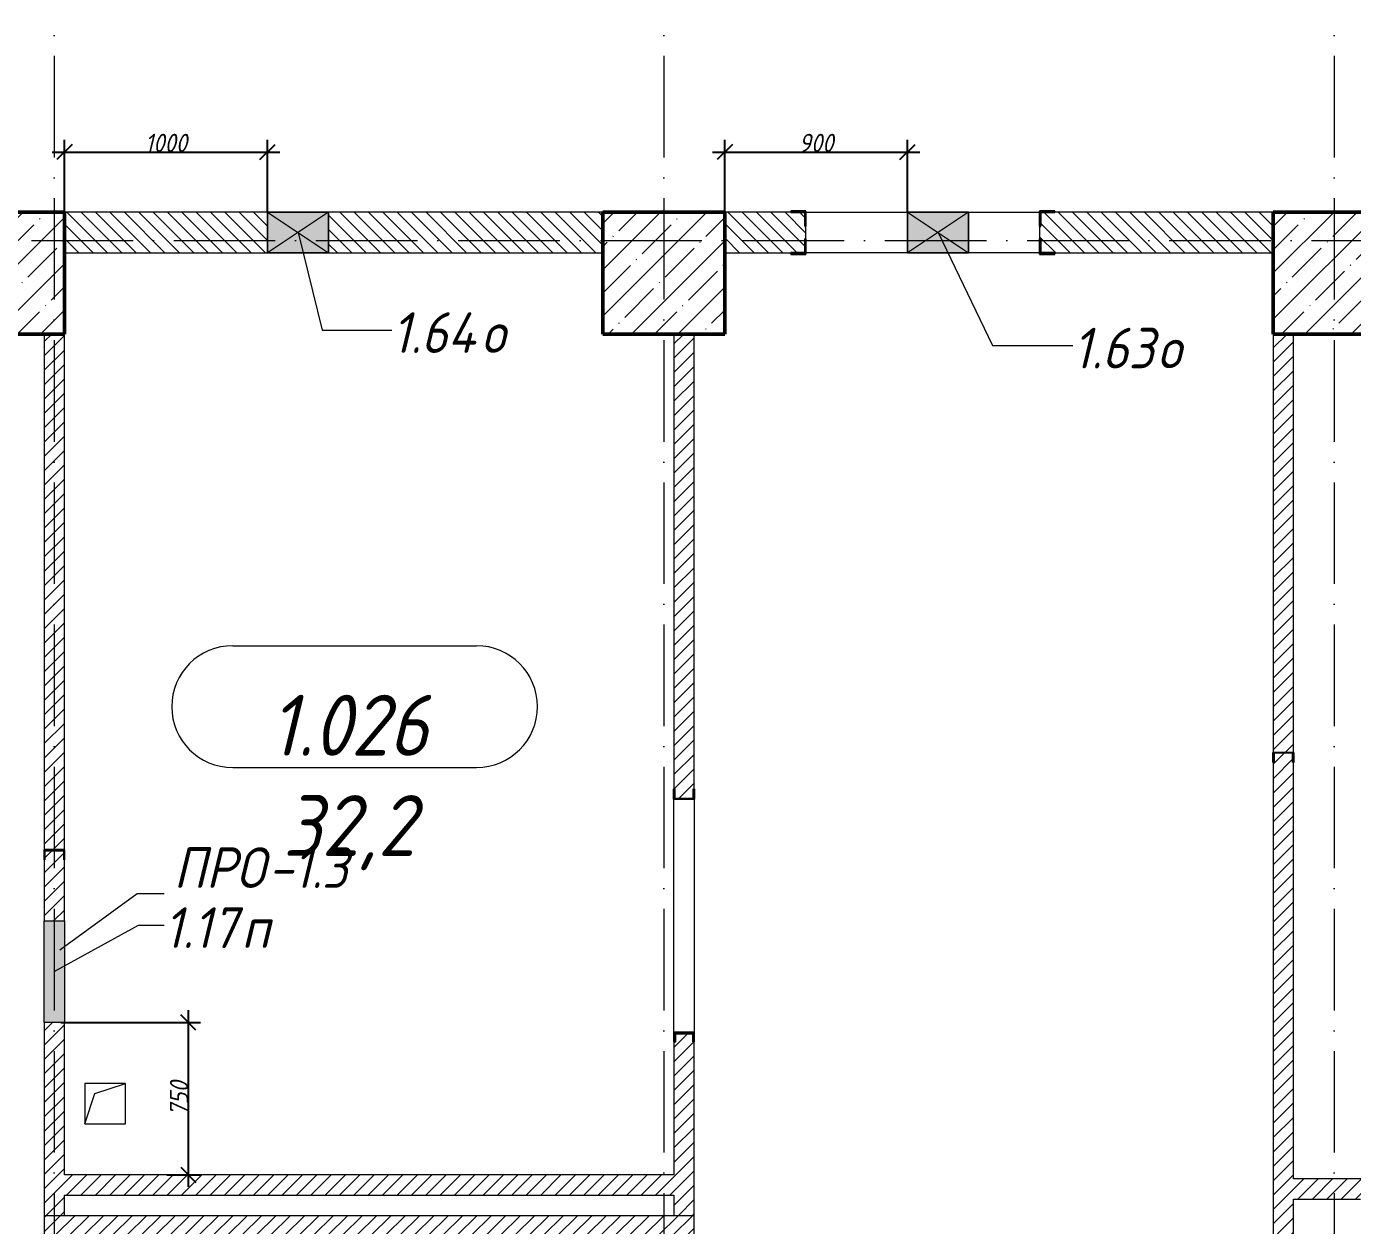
# Model space of a CAD drawing. Header units: millimetres. Extents: x -12989 to 629078, y -109036 to 555275.
# Drawn here: x 548827 to 555353, y 335623 to 341527 of the extents above; entities that cross this region are included whole.
import ezdxf

# ---------------------------------------------------------------- set-up
doc = ezdxf.new("R2010")
doc.units = ezdxf.units.MM
doc.linetypes.add('50_200_ШТРИХ_1Т_ш5_п1_п1_', pattern=[700, 500, -100, 0, -100])
for name, color, linetype, lineweight in [('A-____-____-DIMS', 7, 'Continuous', 9), ('A-DETL-GENF-OTLN', 7, 'Continuous', 9), ('A-GENM-____-IDEN', 7, 'Continuous', 9), ('A-GENM-____-MCUT', 7, 'Continuous', 25), ('A-GENM-____-OTLN', 7, 'Continuous', 9), ('A-GENM-____-OTLN-1', 7, 'Continuous', 25), ('A-GLAZ-____-IDEN', 7, 'Continuous', 9), ('A-GLAZ-____-OTLN', 7, 'Continuous', 9), ('A-WALL-____-MCUT', 7, 'Continuous', 13), ('A-WALL-____-PATT-1', 7, 'Continuous', 9), ('A-WALL-FNSH-MCUT-1', 7, 'Continuous', 9), ('I-WALL-____-OTLN', 7, 'Continuous', 9), ('S-COLS-____-MCUT', 7, 'Continuous', 50), ('S-COLS-____-OTLN', 7, 'Continuous', 9), ('S-GRID-____-OTLN-1', 7, '50_200_ШТРИХ_1Т_ш5_п1_п1_', 9)]:
    doc.layers.add(name, color=color, linetype=linetype, lineweight=lineweight)
doc.layers.add('A-AREA-IDEN-1', color=7, linetype='Continuous', lineweight=9, true_color=0xaaaaaa)
doc.styles.add('ISOCPEUR_I', font='isocpeui.ttf', dxfattribs={"width": 0.9, "height": 2.5})
doc.styles.add('ISOCPEUR_I_11', font='isocpeui.ttf', dxfattribs={"width": 0.9, "height": 200})
doc.styles.add('ISOCPEUR_I_7', font='isocpeui.ttf', dxfattribs={"width": 0.9, "height": 90})
doc.dimstyles.new('ISO-1_8_0_9К_СРЕДНИЙ_Кладочные_2', dxfattribs={"dimscale": 304.8, "dimtxt": 89.638306, "dimasz": 0.246063, "dimexe": 0.19685, "dimexo": 0, "dimgap": 0, "dimtad": 1, "dimdec": 3, "dimrnd": 0.001, "dimdsep": 46, "dimtxsty": 'ISOCPEUR_I_7', "dimblk1": 'OBLIQUE', "dimblk2": 'OBLIQUE', "dimsah": 1, "dimcen": 0.09, "dimdle": 0.19685, "dimazin": 0, "dimtfac": 1, "dimtdec": 4, "dimtix": 1, "dimtmove": 1, "dimatfit": 3, "dimfxl": 1, "dimtvp": 1, "dimtolj": 1, "dimtzin": 0, "dimarcsym": 2})
pattern_1 = [(45, (513013.31, 265891.49), (-35.35534, 35.35534), [])]
pattern_2 = [(135, (513013.31, 265891.49), (-35.35534, -35.35534), [])]

# ---------------------------------------------------------------- blocks, each defined once
blk = doc.blocks.new('BSC_Колонна _Прямоугольная - 600х600-28080544-АР1_План отверстий 1 этажа в осях 1-64_Ю-ЯЯ')
at = {"layer": 'S-COLS-____-OTLN'}
h = blk.add_hatch(dxfattribs=at)
h.set_pattern_fill('FP_92', color=256, style=0, pattern_type=2)
h.set_pattern_definition([(45, (-35700, -74421.04), (-114.04925, 114.04925), []), (45, (-35585.95, -74421.04), (-114.04925, 114.04925), [201.613, -40.323, 3.353, -36.97])])
h.paths.add_polyline_path([(-300, -300), (300, -300), (300, 300), (-300, 300)], flags=0)
at = {"layer": 'S-COLS-____-MCUT'}
for p, q in [((300, 300), (-300, 300)), ((-300, 300), (-300, -300)), ((300, -300), (300, 300)), ((-300, -300), (300, -300))]:
    blk.add_line(p, q, dxfattribs=at)
blk = doc.blocks.new('BSC_Колонна _Прямоугольная - 600х600-V89-АР1_План отверстий 1 этажа в осях 1-64_Ю-ЯЯ')
at = {"layer": 'S-COLS-____-OTLN'}
h = blk.add_hatch(dxfattribs=at)
h.set_pattern_fill('FP_99', color=256, style=0, pattern_type=2)
h.set_pattern_definition([(45, (-38950, -74421.04), (-114.04925, 114.04925), []), (45, (-38835.95, -74421.04), (-114.04925, 114.04925), [201.613, -40.323, 3.353, -36.97])])
h.paths.add_polyline_path([(-300, -300), (300, -300), (300, 300), (-300, 300)], flags=0)
at = {"layer": 'S-COLS-____-MCUT'}
for p, q in [((300, 300), (-300, 300)), ((-300, 300), (-300, -300)), ((300, -300), (300, 300)), ((-300, -300), (300, -300))]:
    blk.add_line(p, q, dxfattribs=at)
blk = doc.blocks.new('BSC_Колонна _Прямоугольная - 600х600-V90-АР1_План отверстий 1 этажа в осях 1-64_Ю-ЯЯ')
at = {"layer": 'S-COLS-____-OTLN'}
h = blk.add_hatch(dxfattribs=at)
h.set_pattern_fill('FP_100', color=256, style=0, pattern_type=2)
h.set_pattern_definition([(45, (-42250, -74421.04), (-114.04925, 114.04925), []), (45, (-42135.95, -74421.04), (-114.04925, 114.04925), [201.613, -40.323, 3.353, -36.97])])
h.paths.add_polyline_path([(-300, -300), (300, -300), (300, 300), (-300, 300)], flags=0)
at = {"layer": 'S-COLS-____-MCUT'}
for p, q in [((300, 300), (-300, 300)), ((-300, 300), (-300, -300)), ((300, -300), (300, 300)), ((-300, -300), (300, -300))]:
    blk.add_line(p, q, dxfattribs=at)
blk = doc.blocks.new('154_Фахверк_СКБ_Швеллер - Тип_100_4830-28143655-АР1_План отверстий 1 этажа в осях 1-64_Ю-ЯЯ')
at = {"layer": 'A-GENM-____-MCUT'}
for p, q in [((175, 50), (125, 50)), ((125, 50), (125, -50)), ((128, 47), (175, 47)), ((128, -47), (128, 47)), ((175, 47), (175, 50)), ((125, -50), (175, -50)), ((175, -47), (128, -47)), ((175, -50), (175, -47))]:
    blk.add_line(p, q, dxfattribs=at)
blk = doc.blocks.new('154_Фахверк_СКБ_Швеллер - Тип_100_4830-28147714-АР1_План отверстий 1 этажа в осях 1-64_Ю-ЯЯ')
at = {"layer": 'A-GENM-____-MCUT'}
for p, q in [((125, 50), (175, 50)), ((125, -50), (125, 50)), ((128, 47), (128, -47)), ((175, 47), (128, 47)), ((175, 50), (175, 47)), ((175, -50), (125, -50)), ((128, -47), (175, -47)), ((175, -47), (175, -50))]:
    blk.add_line(p, q, dxfattribs=at)
blk = doc.blocks.new('154_Стойка_СКБ_Швеллер - СМ-2230_100-28218823-АР1_План отверстий 1 этажа в осях 1-64_Ю-ЯЯ')
at = {"layer": 'A-GENM-____-MCUT'}
for p, q in [((171, 50), (125, 50)), ((125, 50), (125, -50)), ((129.5, 42.4), (171, 42.4)), ((129.5, -42.4), (129.5, 42.4)), ((171, 42.4), (171, 50)), ((125, -50), (171, -50)), ((171, -42.4), (129.5, -42.4)), ((171, -50), (171, -42.4))]:
    blk.add_line(p, q, dxfattribs=at)
blk = doc.blocks.new('154_Стойка_СКБ_Уголок - СМ-2230_200-28216496-АР1_План отверстий 1 этажа в осях 1-64_Ю-ЯЯ')
at = {"layer": 'A-GENM-____-MCUT'}
for p, q in [((125, 156), (125, 81)), ((200, 156), (125, 156)), ((131, 81), (131, 150)), ((131, 150), (200, 150)), ((200, 150), (200, 156)), ((125, 81), (131, 81)), ((131, 19), (125, 19)), ((125, 19), (125, -56)), ((131, -50), (131, 19)), ((125, -56), (200, -56)), ((200, -50), (131, -50)), ((200, -56), (200, -50))]:
    blk.add_line(p, q, dxfattribs=at)
blk = doc.blocks.new('AR_Отверстие Ниша - Лючок-32401455-АР1_План отверстий 1 этажа в осях 1-64_Ю-ЯЯ')
at = {"layer": 'A-GLAZ-____-OTLN'}
blk.add_hatch(color=256, dxfattribs=at).paths.add_polyline_path([(250, 50), (-250, 50), (-250, -50), (250, -50)], flags=0)
for p, q in [((-250, 50), (250, 50)), ((-250, -50), (-250, 50)), ((250, 50), (250, -50)), ((250, -50), (-250, -50))]:
    blk.add_line(p, q, dxfattribs=at)
blk = doc.blocks.new('AR_Отверстие прямоугольное _в плите_ - AR_Отверстие прямоугольное _в плите_-30459597-АР1_План отверстий 1 этажа в осях 1-64_Ю-ЯЯ')
at = {"layer": 'A-GENM-____-OTLN'}
for p, q in [((100, 100), (-100, 100)), ((-100, 100), (-100, -100)), ((-50, 50), (100, 100)), ((100, -100), (100, 100)), ((-100, -100), (-50, 50)), ((-100, -100), (100, -100))]:
    blk.add_line(p, q, dxfattribs=at)
blk = doc.blocks.new('AR_Отверстие прямоугольное _в стене__БезПР - AR_Отверстие прямоугольное _в стене__БезПР-36427769-АР1_План отверстий 1 этажа в осях 1-64_Ю-ЯЯ')
at = {"layer": 'A-GLAZ-____-OTLN'}
blk.add_hatch(color=256, dxfattribs=at).paths.add_polyline_path([(150, -100), (150, 100), (-150, 100), (-150, -100)], flags=0)
at = {"layer": 'A-DETL-GENF-OTLN'}
for p, q in [((-150, -100), (-150, 100)), ((-150, 100), (150, 100)), ((150, 100), (-150, -100)), ((-150, 100), (150, -100)), ((150, 100), (-150, 100)), ((-150, 100), (-150, -100)), ((150, 100), (150, -100)), ((150, -100), (150, 100)), ((150, -100), (-150, -100)), ((-150, -100), (150, -100))]:
    blk.add_line(p, q, dxfattribs=at)
at = {"layer": 'A-GLAZ-____-OTLN'}
blk.add_line((150, 100), (-150, 100), dxfattribs=at)
blk = doc.blocks.new('_Oblique')
at = {"color": 0, "linetype": 'ByBlock', "lineweight": -2}
blk.add_line((-0.5, -0.5), (0.5, 0.5), dxfattribs=at)
blk = doc.blocks.new('*D5574')
at = {"layer": 'A-____-____-DIMS', "color": 0, "lineweight": -2, "transparency": 16777216}
for p, q in [((549623.1, 335812.5), (549623.1, 336682.5)), ((548995.9, 336622.5), (549683.1, 336622.5)), ((549517.1, 335872.5), (549683.1, 335872.5))]:
    blk.add_line(p, q, dxfattribs=at)
at = {"layer": 'Defpoints', "color": 0, "transparency": 16777216}
for p in [(548995.9, 336622.5), (549623.1, 336622.5), (549517.1, 335872.5)]:
    blk.add_point(p, dxfattribs=at)
at = {"layer": 'A-____-____-DIMS', "color": 0, "lineweight": -2, "transparency": 16777216, "xscale": 75, "yscale": 75, "zscale": 75}
for p, rotation in [((549623.1, 336622.5), 90), ((549623.1, 335872.5), 270)]:
    blk.add_blockref('_Oblique', p, dxfattribs=dict(at, rotation=rotation))
at = {"layer": 'A-____-____-DIMS', "color": 0, "transparency": 16777216, "insert": (549577.6, 336247.5), "char_height": 90, "width": 409.578, "attachment_point": 5, "rotation": 90, "style": 'ISOCPEUR_I_7'}
blk.add_mtext('\\A1;750', dxfattribs=at)
blk = doc.blocks.new('*D5623')
at = {"layer": 'A-____-____-DIMS', "color": 0, "lineweight": -2, "transparency": 16777216}
for p, q in [((549013.3, 340612.5), (549013.3, 340968.7)), ((550013.3, 340612.5), (550013.3, 340968.7)), ((548953.3, 340908.7), (550073.3, 340908.7))]:
    blk.add_line(p, q, dxfattribs=at)
at = {"layer": 'Defpoints', "color": 0, "transparency": 16777216}
for p in [(550013.3, 340908.7), (549013.3, 340612.5), (550013.3, 340612.5)]:
    blk.add_point(p, dxfattribs=at)
at = {"layer": 'A-____-____-DIMS', "color": 0, "lineweight": -2, "transparency": 16777216, "xscale": 75, "yscale": 75, "zscale": 75, "rotation": 180}
blk.add_blockref('_Oblique', (549013.3, 340908.7), dxfattribs=at)
at = {"layer": 'A-____-____-DIMS', "color": 0, "lineweight": -2, "transparency": 16777216, "xscale": 75, "yscale": 75, "zscale": 75}
blk.add_blockref('_Oblique', (550013.3, 340908.7), dxfattribs=at)
at = {"layer": 'A-____-____-DIMS', "color": 0, "transparency": 16777216, "insert": (549513.3, 340953.7), "char_height": 90, "width": 504.733, "attachment_point": 5, "style": 'ISOCPEUR_I_7'}
blk.add_mtext('\\A1;1000', dxfattribs=at)
blk = doc.blocks.new('*D5624')
at = {"layer": 'A-____-____-DIMS', "color": 0, "lineweight": -2, "transparency": 16777216}
for p, q in [((552263.3, 340612.2), (552263.3, 340968.7)), ((553163.3, 340612.2), (553163.3, 340968.7)), ((552203.3, 340908.7), (553223.3, 340908.7))]:
    blk.add_line(p, q, dxfattribs=at)
at = {"layer": 'Defpoints', "color": 0, "transparency": 16777216}
for p in [(553163.3, 340908.7), (552263.3, 340612.2), (553163.3, 340612.2)]:
    blk.add_point(p, dxfattribs=at)
at = {"layer": 'A-____-____-DIMS', "color": 0, "lineweight": -2, "transparency": 16777216, "xscale": 75, "yscale": 75, "zscale": 75, "rotation": 180}
blk.add_blockref('_Oblique', (552263.3, 340908.7), dxfattribs=at)
at = {"layer": 'A-____-____-DIMS', "color": 0, "lineweight": -2, "transparency": 16777216, "xscale": 75, "yscale": 75, "zscale": 75}
blk.add_blockref('_Oblique', (553163.3, 340908.7), dxfattribs=at)
at = {"layer": 'A-____-____-DIMS', "color": 0, "transparency": 16777216, "insert": (552713.3, 340953.7), "char_height": 90, "width": 409.578, "attachment_point": 5, "style": 'ISOCPEUR_I_7'}
blk.add_mtext('\\A1;900', dxfattribs=at)
blk = doc.blocks.new('AAR_СКБ_Марка_помещения_1_5 ммп - Номер _ Площадь-27962135-АИ_План этажа_Стены_1')
at = {"layer": 'A-AREA-IDEN-1'}
for p, q in [((-2.987, 3), (3.013, 3)), ((-2.987, 0), (3.013, 0))]:
    blk.add_line(p, q, dxfattribs=at)
for centre, start, end in [((-2.987, 1.5), 90, 270), ((3.013, 1.5), 270, 90)]:
    blk.add_arc(centre, 1.5, start, end, dxfattribs=at)

msp = doc.modelspace()

# ---------------------------------------------------------------- hatches: boundary and pattern name
at = {"layer": 'A-WALL-____-PATT-1'}
h = msp.add_hatch(dxfattribs=at)
h.set_pattern_fill('FP_6', color=256, style=0, pattern_type=2)
h.set_pattern_definition(pattern_2)
h.paths.add_polyline_path([(551663.3109, 340412.5335), (551663.3109, 340612.5335), (550313.3109, 340612.5335), (550313.3109, 340412.5335)], flags=0)
h.paths.add_polyline_path([(550013.3109, 340412.5335), (550013.3109, 340612.5335), (549013.3109, 340612.5335), (549013.3109, 340412.5335)], flags=0)
h = msp.add_hatch(dxfattribs=at)
h.set_pattern_fill('FP_6', color=256, style=0, pattern_type=2)
h.set_pattern_definition(pattern_2)
h.paths.add_polyline_path([(554963.3109, 340412.186), (554963.3109, 340612.186), (553819.3109, 340612.186), (553819.3109, 340543.186), (553813.3109, 340543.186), (553813.3109, 340481.186), (553819.3109, 340481.186), (553819.3109, 340412.186), (553888.3109, 340412.186)], flags=0)
h.paths.add_polyline_path([(552657.3109, 340412.186), (552657.3109, 340481.186), (552663.3109, 340481.186), (552663.3109, 340543.186), (552657.3109, 340543.186), (552657.3109, 340612.186), (552263.3109, 340612.186), (552263.3109, 340412.186), (552588.3109, 340412.186)], flags=0)
h = msp.add_hatch(dxfattribs=at)
h.set_pattern_fill('FP_5', color=256, style=0, pattern_type=2)
h.set_pattern_definition(pattern_1)
h.paths.add_polyline_path([(548913.3109, 335672.5335), (549013.3109, 335672.5335), (549013.3109, 336622.5335), (548913.3109, 336622.5335), (548913.3109, 336031.2304)], flags=0)
h.paths.add_polyline_path([(549013.3109, 337122.5335), (549013.3109, 337422.5335), (549010.3109, 337422.5335), (549010.3109, 337469.5335), (548916.3109, 337469.5335), (548916.3109, 337422.5335), (548913.3109, 337422.5335), (548913.3109, 337122.5335), (549010.3109, 337122.5335)], flags=0)
h.paths.add_polyline_path([(548913.3109, 337472.5335), (549013.3109, 337472.5335), (549013.3109, 340012.5335), (548913.3109, 340012.5335), (548913.3109, 339260.2006)], flags=0)
h = msp.add_hatch(dxfattribs=at)
h.set_pattern_fill('FP_5', color=256, style=0, pattern_type=2)
h.set_pattern_definition(pattern_1)
h.paths.add_polyline_path([(552013.3109, 335672.5335), (552113.3109, 335672.5335), (552113.3109, 336526.5335), (552105.7109, 336526.5335), (552105.7109, 336568.0335), (552020.9109, 336568.0335), (552020.9109, 336526.5335), (552013.3109, 336526.5335), (552013.3109, 335772.5335)], flags=0)
h.paths.add_polyline_path([(552016.3109, 337725.5335), (552110.3109, 337725.5335), (552111.1272, 337772.5335), (552113.3109, 337772.5335), (552113.3109, 340012.186), (552013.3109, 340012.186), (552013.3109, 337772.5335), (552016.3109, 337772.5335)], flags=0)
h = msp.add_hatch(dxfattribs=at)
h.set_pattern_fill('FP_5', color=256, style=0, pattern_type=2)
h.set_pattern_definition(pattern_1)
h.paths.add_polyline_path([(554963.3109, 334072.5335), (555063.3109, 334072.5335), (555063.3109, 337902.5335), (555060.3109, 337902.5335), (555060.3109, 337949.5335), (554966.3109, 337949.5335), (554966.3109, 337902.5335), (554963.3109, 337902.5335), (554963.3109, 336031.2304)], flags=0)
h.paths.add_polyline_path([(554966.3109, 337952.5335), (555063.3109, 337952.5335), (555063.3109, 340012.5335), (554963.3109, 340012.5335), (554963.3109, 337952.5335)], flags=0)
h = msp.add_hatch(dxfattribs=at)
h.set_pattern_fill('FP_5', color=256, style=0, pattern_type=2)
h.set_pattern_definition(pattern_1)
h.paths.add_polyline_path([(552013.3109, 335772.5335), (552013.3109, 335872.5335), (549013.3109, 335872.5335), (549013.3109, 335772.5335), (551882.9168, 335772.5335)], flags=0)
h = msp.add_hatch(dxfattribs=at)
h.set_pattern_fill('FP_5', color=256, style=0, pattern_type=2)
h.set_pattern_definition(pattern_1)
h.paths.add_polyline_path([(559813.3109, 335752.5335), (559813.3109, 335852.5335), (557613.3109, 335852.5335), (557613.3109, 335752.5335), (558952.9195, 335752.5335)], flags=0)
h.paths.add_polyline_path([(557185.4189, 335752.5335), (557563.3109, 335752.5335), (557563.3109, 335755.5335), (557610.3109, 335755.5335), (557610.3109, 335849.5335), (557563.3109, 335849.5335), (557563.3109, 335852.5335), (555063.3109, 335852.5335), (555063.3109, 335752.5335), (555493.3109, 335752.5335)], flags=0)
h = msp.add_hatch(dxfattribs=at)
h.set_pattern_fill('FP_5', color=256, style=0, pattern_type=2)
h.set_pattern_definition(pattern_1)
h.paths.add_polyline_path([(552013.3109, 335572.5335), (552113.3109, 335572.5335), (552113.3109, 335672.5335), (548913.3109, 335672.5335), (548913.3109, 335572.5335), (551882.9168, 335572.5335)], flags=0)

# ---------------------------------------------------------------- linework, layer by layer
at = {"layer": 'A-GENM-____-IDEN'}
for p, q in [((548991.2259, 336979.5245), (549371.7425, 337257.559)), ((549371.7425, 337257.559), (549503.8028, 337257.559))]:
    msp.add_line(p, q, dxfattribs=at)
at = {"layer": 'A-GLAZ-____-IDEN'}
for p, q in [((550163.3109, 340512.5335), (550282.0579, 340031.7989)), ((553313.3109, 340512.186), (553580.8531, 339955.7547)), ((550282.0579, 340031.7989), (550625.5201, 340031.7989)), ((553580.8531, 339955.7547), (553977.1301, 339955.7547)), ((548963.3109, 336872.5335), (549377.9435, 337101.6348)), ((549377.9435, 337101.6348), (549503.8028, 337101.6348))]:
    msp.add_line(p, q, dxfattribs=at)
at = {"layer": 'A-WALL-____-MCUT'}
for p, q in [((550013.3109, 340612.5335), (549013.3109, 340612.5335)), ((551663.3109, 340612.5335), (550313.3109, 340612.5335)), ((552588.3109, 340612.186), (552263.3109, 340612.186)), ((554963.3109, 340612.186), (553888.3109, 340612.186)), ((552663.3109, 340481.186), (552663.3109, 340543.186)), ((553813.3109, 340543.186), (553813.3109, 340481.186)), ((549013.3109, 340412.5335), (550013.3109, 340412.5335)), ((550313.3109, 340412.5335), (551663.3109, 340412.5335)), ((552263.3109, 340412.186), (552588.3109, 340412.186)), ((553888.3109, 340412.186), (554963.3109, 340412.186))]:
    msp.add_line(p, q, dxfattribs=at)
at = {"layer": 'A-WALL-FNSH-MCUT-1'}
for p, q in [((548913.3109, 340012.5335), (548913.3109, 337472.5335)), ((549013.3109, 337472.5335), (549013.3109, 340012.5335)), ((552013.3109, 340012.186), (552013.3109, 337772.5335)), ((552113.3109, 340012.186), (552013.3109, 340012.186)), ((552113.3109, 337772.5335), (552113.3109, 340012.186)), ((554963.3109, 340012.5335), (554963.3109, 337952.5335)), ((555063.3109, 337952.5335), (555063.3109, 340012.5335)), ((554963.3109, 337902.5335), (554963.3109, 334072.5335)), ((555063.3109, 335852.5335), (555063.3109, 337902.5335)), ((548913.3109, 337422.5335), (548913.3109, 337122.5335)), ((549013.3109, 337122.5335), (549013.3109, 337422.5335)), ((548913.3109, 336622.5335), (548913.3109, 334422.5335)), ((549013.3109, 335872.5335), (549013.3109, 336622.5335)), ((552013.3109, 336526.5335), (552013.3109, 335872.5335)), ((552113.3109, 334072.5335), (552113.3109, 336526.5335)), ((552013.3109, 335872.5335), (549013.3109, 335872.5335)), ((557563.3109, 335852.5335), (555063.3109, 335852.5335)), ((549013.3109, 335672.5335), (549013.3109, 335772.5335)), ((549013.3109, 335772.5335), (552013.3109, 335772.5335)), ((552013.3109, 335772.5335), (552013.3109, 335672.5335)), ((555063.3109, 334072.5335), (555063.3109, 335752.5335)), ((555063.3109, 335752.5335), (555393.3109, 335752.5335)), ((548913.3109, 335672.5335), (552013.3109, 335672.5335)), ((552013.3109, 335672.5335), (552113.3109, 335672.5335))]:
    msp.add_line(p, q, dxfattribs=at)
at = {"layer": 'I-WALL-____-OTLN'}
for p, q in [((552663.3109, 340612.186), (553163.3109, 340612.186)), ((553463.3109, 340612.186), (553813.3109, 340612.186)), ((553163.3109, 340412.186), (552663.3109, 340412.186)), ((553813.3109, 340412.186), (553463.3109, 340412.186)), ((552013.3109, 336572.5335), (552013.3109, 337722.5335)), ((552113.3109, 337722.5335), (552113.3109, 336572.5335))]:
    msp.add_line(p, q, dxfattribs=at)
at = {"layer": 'S-GRID-____-OTLN-1'}
for p, q in [((548963.3109, 356784.3429), (548963.3109, 318783.0794)), ((551963.3109, 356784.3429), (551963.3109, 318783.0794)), ((555263.3109, 356784.3429), (555263.3109, 332566.9753)), ((547450.7569, 340472.5335), (617087.7175, 340472.5335))]:
    msp.add_line(p, q, dxfattribs=at)

# ---------------------------------------------------------------- block references
at = {"layer": 'A-AREA-IDEN-1', "xscale": 199.9999999999999, "yscale": 199.9999999999999, "zscale": 199.9999999999999}
msp.add_blockref('AAR_СКБ_Марка_помещения_1_5 ммп - Номер _ Площадь-27962135-АИ_План этажа_Стены_1', (550438.8591, 337877.6362), dxfattribs=at)
at = {"layer": 'A-GENM-____-OTLN'}
msp.add_blockref('AR_Отверстие прямоугольное _в плите_ - AR_Отверстие прямоугольное _в плите_-30459597-АР1_План отверстий 1 этажа в осях 1-64_Ю-ЯЯ', (549213.3109, 336222.5335), dxfattribs=at)
at = {"layer": 'A-GENM-____-OTLN-1'}
for name, p, rotation in [('154_Стойка_СКБ_Уголок - СМ-2230_200-28216496-АР1_План отверстий 1 этажа в осях 1-64_Ю-ЯЯ', (552788.3109, 340562.186), 180), ('154_Фахверк_СКБ_Швеллер - Тип_100_4830-28147714-АР1_План отверстий 1 этажа в осях 1-64_Ю-ЯЯ', (555013.3109, 338077.5335), 269.9999999999999), ('154_Фахверк_СКБ_Швеллер - Тип_100_4830-28147714-АР1_План отверстий 1 этажа в осях 1-64_Ю-ЯЯ', (552063.3109, 337597.5335), 89.9999999999999), ('154_Фахверк_СКБ_Швеллер - Тип_100_4830-28143655-АР1_План отверстий 1 этажа в осях 1-64_Ю-ЯЯ', (548963.3109, 337597.5335), 269.9999999999999), ('154_Стойка_СКБ_Швеллер - СМ-2230_100-28218823-АР1_План отверстий 1 этажа в осях 1-64_Ю-ЯЯ', (552063.3109, 336697.5335), 269.9999999999999)]:
    msp.add_blockref(name, p, dxfattribs=dict(at, rotation=rotation))
msp.add_blockref('154_Стойка_СКБ_Уголок - СМ-2230_200-28216496-АР1_План отверстий 1 этажа в осях 1-64_Ю-ЯЯ', (553688.3109, 340462.186), dxfattribs=at)
at = {"layer": 'A-GLAZ-____-OTLN'}
for p in [(550163.3109, 340512.5335), (553313.3109, 340512.186)]:
    msp.add_blockref('AR_Отверстие прямоугольное _в стене__БезПР - AR_Отверстие прямоугольное _в стене__БезПР-36427769-АР1_План отверстий 1 этажа в осях 1-64_Ю-ЯЯ', p, dxfattribs=at)
at = {"layer": 'A-GLAZ-____-OTLN', "rotation": 269.9999999999999}
msp.add_blockref('AR_Отверстие Ниша - Лючок-32401455-АР1_План отверстий 1 этажа в осях 1-64_Ю-ЯЯ', (548963.3109, 336872.5335), dxfattribs=at)
at = {"layer": 'S-COLS-____-OTLN'}
for name, p in [('BSC_Колонна _Прямоугольная - 600х600-28080544-АР1_План отверстий 1 этажа в осях 1-64_Ю-ЯЯ', (548713.3109, 340312.5335)), ('BSC_Колонна _Прямоугольная - 600х600-V89-АР1_План отверстий 1 этажа в осях 1-64_Ю-ЯЯ', (551963.3109, 340312.5335)), ('BSC_Колонна _Прямоугольная - 600х600-V90-АР1_План отверстий 1 этажа в осях 1-64_Ю-ЯЯ', (555263.3109, 340312.5335))]:
    msp.add_blockref(name, p, dxfattribs=at)

# ---------------------------------------------------------------- texts
at = {"layer": 'A-AREA-IDEN-1', "char_height": 300, "attachment_point": 8, "line_spacing_factor": 1.139951, "style": 'ISOCPEUR_I'}
for s, insert, width in [('\\pxqc,t8.46667,16.93333,25.4,33.86667,42.33333,50.8,59.26667,67.73333,76.2,84.66667,93.13333,101.6,110.06667,118.53333,127,135.46667,143.93333,152.4,160.86667,169.33333,177.8,186.26667,194.73333,203.2,211.66667,220.13333,228.6,237.06667,245.53333,254,262.46667,270.93333;{1.026}', (550413.43, 337935.966), 900), ('\\pxqc,t8.46667,16.93333,25.4,33.86667,42.33333,50.8,59.26667,67.73333,76.2,84.66667,93.13333,101.6,110.06667,118.53333,127,135.46667,143.93333,152.4,160.86667,169.33333,177.8,186.26667,194.73333,203.2,211.66667,220.13333,228.6,237.06667,245.53333,254,262.46667,270.93333;{32,2}', (550414.43, 337372.0181), 754)]:
    msp.add_mtext(s, dxfattribs=dict(at, insert=insert, width=width))
at = {"layer": 'A-GENM-____-IDEN', "char_height": 200, "attachment_point": 1, "style": 'ISOCPEUR_I_11'}
for s, insert, width in [('ПРО', (549550.9461, 337484.6751), 562.784625), ('-1.3', (550015.2899, 337484.6751), 505.063125)]:
    msp.add_mtext(s, dxfattribs=dict(at, insert=insert, width=width))
at = {"layer": 'A-GLAZ-____-IDEN', "char_height": 200, "attachment_point": 1, "style": 'ISOCPEUR_I_11'}
for s, insert, width in [('1.64', (550625.5201, 340119.4135), 533.923875), ('\\fISOCPEUR|b0|i1|c204|p34|;\\W.9;о', (551066.0514, 340119.4135), 158.734125), ('1.63', (553977.1301, 340043.3693), 505.063125), ('\\fISOCPEUR|b0|i1|c204|p34|;\\W.9;о', (554393.8488, 340043.3693), 158.734125), ('1.17', (549503.8028, 337189.2494), 461.772), ('\\fISOCPEUR|b0|i1|c204|p34|;\\W.9;п', (549884.8028, 337189.2494), 158.734125)]:
    msp.add_mtext(s, dxfattribs=dict(at, insert=insert, width=width))

# ---------------------------------------------------------------- dimensions: what is measured, and where the dimension line sits
at = {"layer": 'A-____-____-DIMS'}
for base, p1, p2, override, picture, middle in [((550013.3109, 340908.6665), (549013.3109, 340612.5335), (550013.3109, 340612.5335), {"dimpost": '<>', "dimfxl": 1000}, '*D5623', (549513.3109, 340953.6665)), ((553163.3109, 340908.6665), (552263.3109, 340612.186), (553163.3109, 340612.186), {"dimpost": '<>', "dimfxl": 900}, '*D5624', (552713.3109, 340953.6665))]:
    dim = msp.add_linear_dim(base=base, p1=p1, p2=p2, dimstyle='ISO-1_8_0_9К_СРЕДНИЙ_Кладочные_2', override=override, dxfattribs=at)
    dim.commit()
    dim.dimension.update_dxf_attribs({"geometry": picture, "text_midpoint": middle})
dim = msp.add_linear_dim(base=(549623.1347, 336622.5335), p1=(549517.0687, 335872.5335), p2=(548995.8756, 336622.5335), angle=90, dimstyle='ISO-1_8_0_9К_СРЕДНИЙ_Кладочные_2', override={"dimpost": '<>', "dimfxl": 913.313879}, dxfattribs=at)
dim.commit()
dim.dimension.update_dxf_attribs({"geometry": '*D5574', "text_midpoint": (549577.5551, 336247.5335)})

doc.saveas('drawing.dxf')
